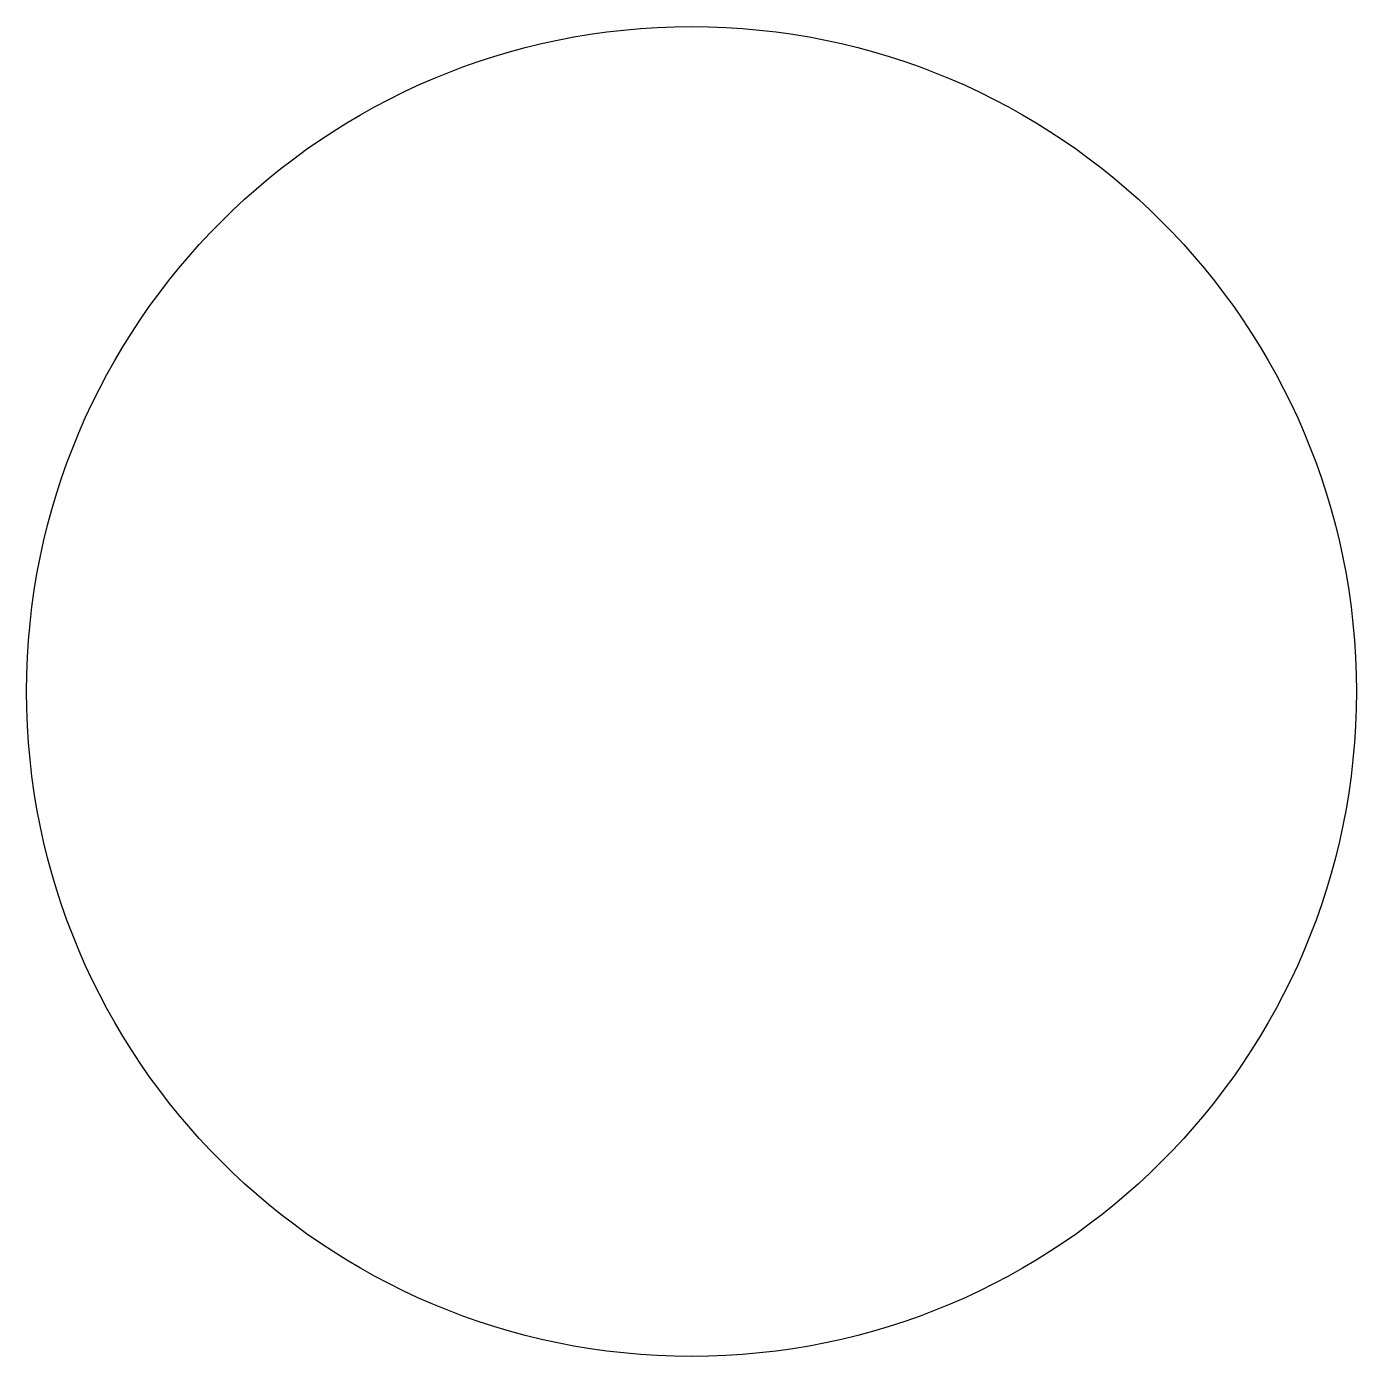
# Model space of a CAD drawing. Header units: inches. Extents: x -0.5 to 0.5, y -0.5 to 0.5.
import ezdxf

# ---------------------------------------------------------------- set-up
doc = ezdxf.new("R2010")
doc.units = ezdxf.units.IN
doc.header["$MEASUREMENT"] = 0

# ---------------------------------------------------------------- blocks, each defined once
blk = doc.blocks.new('AecDtl_DrainPipe')
at = {"color": 0, "linetype": 'ByBlock', "lineweight": -2}
blk.add_circle((0, 0), 0.5, dxfattribs=at)

msp = doc.modelspace()

# ---------------------------------------------------------------- block references
msp.add_blockref('AecDtl_DrainPipe', (0, 0))

doc.saveas('drawing.dxf')
